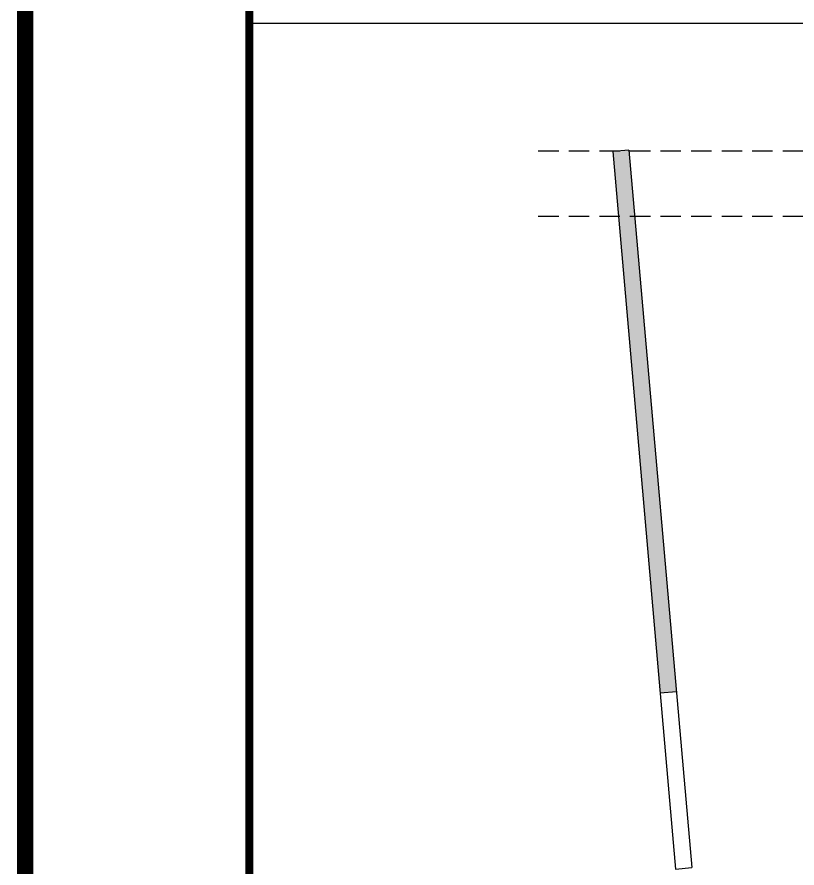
# Model space of a CAD drawing. Extents: x -689 to 317106, y 182884 to 219577.
# Drawn here: x 23952 to 28736, y 190405 to 195623 of the extents above; entities that cross this region are included whole.
import ezdxf
from ezdxf.enums import TextEntityAlignment as Align

# ---------------------------------------------------------------- set-up
doc = ezdxf.new("R2010")
doc.units = 0
doc.header["$LTSCALE"] = 500
doc.header["$MEASUREMENT"] = 0
doc.linetypes.add('HIDDEN', pattern=[0.375, 0.25, -0.125])
doc.layers.get('DEFPOINTS').update_dxf_attribs({"color": 55})
doc.layers.add('0-251', color=7, linetype='Continuous', true_color=0x6e6e6e)
for name, color, linetype in [('A-DIM01', 1, 'Continuous'), ('CX-BORD-LIN1', 7, 'Continuous'), ('CZ-TEX0', 7, 'Continuous'), ('CZ-TEX1', 7, 'Continuous'), ('CZ-TEX2', 7, 'Continuous'), ('CZ-TEX3', 7, 'Continuous'), ('발파공(심발)', 4, 'Continuous')]:
    doc.layers.add(name, color=color, linetype=linetype)
doc.styles.add('TB_BTXT', font='')
doc.styles.add('TB_TEXT', font='')
doc.styles.get('TB_BTXT').set_extended_font_data('Dotum')
doc.styles.get('TB_TEXT').set_extended_font_data('Dotum')

# ---------------------------------------------------------------- blocks, each defined once
blk = doc.blocks.new('CXBLKA1')
at = {"layer": 'CX-BORD-LIN1', "color": 7, "const_width": 2}
blk.add_lwpolyline([(821, 20), (25, 20), (25, 574), (821, 574)], close=True, dxfattribs=at)
at = {"layer": 'CZ-TEX0', "color": 7, "style": 'TB_BTXT'}
blk.add_attdef('UD_TITLE', text='', height=10, dxfattribs=at).set_placement((423, 553), align=Align.MIDDLE_CENTER)
at = {"layer": 'CZ-TEX1', "color": 7, "style": 'TB_BTXT'}
blk.add_attdef('PI_CNAME', text='', height=5, dxfattribs=at).set_placement((40, 552), align=Align.BOTTOM_LEFT)
blk.add_attdef('UD_SUBTITLE', text='', height=7, dxfattribs=at).set_placement((423, 538), align=Align.MIDDLE_CENTER)
at = {"layer": 'CZ-TEX2', "color": 7}
for tag, height, style, p in [('UD_CDNAME', 4, 'TB_BTXT', (42, 544)), ('DA_STDNAME', 3, 'TB_TEXT', (783.49, 13.5))]:
    blk.add_attdef(tag, text='', height=height, dxfattribs=dict(at, style=style)).set_placement(p, align=Align.BOTTOM_LEFT)
at = {"layer": 'CZ-TEX2', "color": 7, "style": 'TB_TEXT'}
for tag, height, p in [('DC_RDATE4', 3.5, (353, 52.5)), ('DC_RAPP4', 3.5, (501.56, 52.5)), ('DC_RCHK4', 3.5, (542.36, 52.5)), ('DC_RDGN4', 3.5, (582.36, 52.5)), ('DC_RNUM4', 3, (320, 52)), ('FI_NAME', 4.5, (780, 51)), ('PI_TITLE', 4.5, (243, 50)), ('UD_CDIST', 4.5, (676, 50)), ('DC_RDATE3', 3.5, (353, 45.4)), ('DC_RAPP3', 3.5, (501.56, 45.4)), ('DC_RCHK3', 3.5, (542.36, 45.4)), ('DC_RDGN3', 3.5, (582.36, 45.4)), ('DC_RNUM3', 3, (320, 45)), ('DI_TITLE', 4.5, (780, 44)), ('PI_CDNAME', 4.5, (243, 38)), ('DC_RDATE2', 3.5, (353, 38.5)), ('DC_RAPP2', 3.5, (501.56, 38.5)), ('DC_RCHK2', 3.5, (542.36, 38.5)), ('DC_RDGN2', 3.5, (582.36, 38.5)), ('DA_HSCALE', 4.5, (658.5, 38)), ('DA_VSCALE', 4.5, (693, 38)), ('DC_RNUM2', 3, (320, 38)), ('DI_SUBTITLE', 3.5, (780, 37)), ('DC_RNUM1', 3, (320, 31)), ('DC_RDATE1', 3.5, (353, 31.5)), ('DC_RAPP1', 3.5, (501.56, 31.5)), ('DC_RCHK1', 3.5, (542.36, 31.5)), ('DC_RDGN1', 3.5, (582.36, 31.5)), ('PA_CCLASS', 4.5, (204, 26.5)), ('PI_STAGE', 4.5, (283, 26.5)), ('DI_DRWNO', 4.5, (676, 26.5)), ('DA_PAGENO', 4.5, (780, 26.5))]:
    blk.add_attdef(tag, text='', height=height, dxfattribs=at).set_placement(p, align=Align.MIDDLE_CENTER)
for tag, p in [('DC_RDES4', (377, 52.5)), ('DC_RDES3', (377, 45.4)), ('DC_RDES2', (377, 38.5)), ('DC_RDES1', (377.03, 31.5))]:
    blk.add_attdef(tag, text='', height=3.5, dxfattribs=at).set_placement(p, align=Align.MIDDLE_LEFT)
at = {"layer": 'CZ-TEX3', "color": 7, "style": 'TB_TEXT', "flags": 1}
for tag, p in [('PI_ID', (24, 16)), ('PI_CCODE', (31, 16)), ('PA_DSDATE', (47, 16)), ('PA_DEDATE', (64, 16)), ('PA_CSDATE', (81, 16)), ('PA_CEDATE', (98, 16)), ('PA_CFDATE', (114, 16)), ('EI_ENAME', (132, 16)), ('EI_DEPT', (146, 16)), ('EI_PERSON', (158, 16)), ('EI_EMAIL', (174, 16)), ('CI_CATEG', (189, 16)), ('CI_ROLE', (204, 16)), ('CI_ONAME', (216, 16)), ('CI_ADDR', (232, 16)), ('CI_TEL', (246, 16)), ('CI_FAX', (257, 16)), ('CI_HPADDR', (270, 16)), ('CI_CODE', (287, 16)), ('CI_DEPT', (300, 16)), ('CI_PERSON', (312, 16)), ('CI_EMAIL', (329, 16)), ('CI_PROLE', (342, 16)), ('DI_MANCODE', (357, 16)), ('DI_CATEG', (377, 16)), ('DI_LDATE', (392, 16)), ('DI_PCLASS', (407, 16)), ('DI_MMCLASS', (424, 16)), ('DI_MSCLASS', (443, 16)), ('DI_ECLASS', (462, 16)), ('DI_FNAME', (478, 16)), ('DC_ONAME', (493, 16)), ('DC_NNAME', (510, 16)), ('FI_CODE', (529, 16)), ('FI_CLASS', (545, 16)), ('FI_ICODE1', (563, 16)), ('FI_ICODE2', (581, 16)), ('------------', (597, 16))]:
    blk.add_attdef(tag, p, '', height=2, dxfattribs=at)

msp = doc.modelspace()

# ---------------------------------------------------------------- hatches: boundary and pattern name
at = {"layer": '발파공(심발)'}
msp.add_hatch(color=253, dxfattribs=at).paths.add_polyline_path([(27606.00041, 194798.12824), (27705.60297, 194807.03505), (27996.25621, 191484.85329), (27896.65365, 191475.94649)])

# ---------------------------------------------------------------- linework, layer by layer
at = {"layer": '0-251', "const_width": 50}
msp.add_lwpolyline([(43626.58188, 186134.30698), (25376.58188, 186134.30698), (25376.58188, 208584.30698), (43626.58188, 208584.30698), (43626.58188, 186134.30698)], dxfattribs=at)
at = {"layer": 'A-DIM01', "linetype": 'HIDDEN'}
for points in [[(27149.45466, 194802.58164), (41569.23832, 194802.58164)], [(27149.45466, 194402.58164), (41569.23832, 194402.58164)]]:
    msp.add_lwpolyline(points, dxfattribs=at)
at = {"layer": 'DEFPOINTS'}
msp.add_line((25376.58188, 195584.30698), (43626.58188, 195584.30698), dxfattribs=at)
for points in [[(25376.58188, 211034.30698), (63426.58188, 211034.30698), (63426.58188, 186134.30698), (25376.58188, 186134.30698)], [(25376.58188, 196184.30698), (43626.58188, 196184.30698), (43626.58188, 186134.30698), (25376.58188, 186134.30698)]]:
    msp.add_lwpolyline(points, close=True, dxfattribs=at)
at = {"layer": '발파공(심발)', "color": 3}
for p, q in [((27705.60306, 194807.03505), (27606.00032, 194798.12823)), ((27606.00032, 194798.12823), (27990.95044, 190398.12823)), ((27705.60306, 194807.03505), (28090.55318, 190407.03505))]:
    msp.add_line(p, q, dxfattribs=at)
at = {"layer": '발파공(심발)', "color": 7}
for p, q in [((27996.25621, 191484.85329), (27896.65365, 191475.94649)), ((27990.95044, 190398.12823), (28090.55318, 190407.03505))]:
    msp.add_line(p, q, dxfattribs=at)

# ---------------------------------------------------------------- block references
at = {"xscale": 50, "yscale": 50, "zscale": 50}
msp.add_blockref('CXBLKA1', (22751.58188, 182884.30698), dxfattribs=at)

doc.saveas('drawing.dxf')
